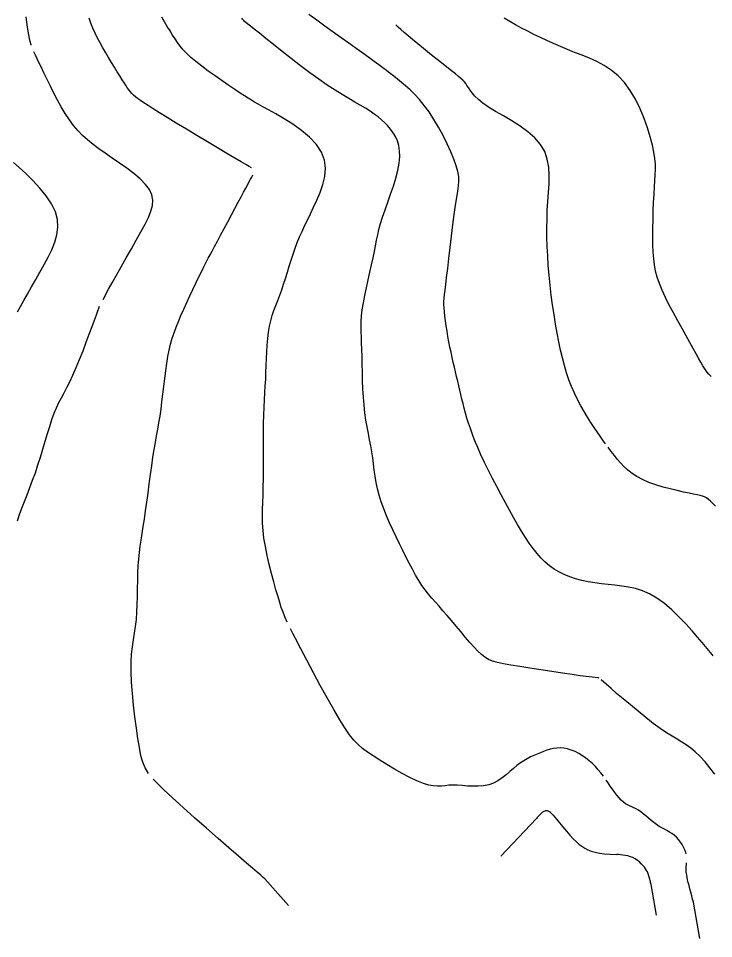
# Model space of a CAD drawing. Header units: millimetres. Extents: x 2235526 to 2245569, y 371981 to 382303.
# Drawn here: x 2243187.7 to 2243367.3, y 378896.5 to 379134.2 of the extents above; entities that cross this region are included whole.
import ezdxf

# ---------------------------------------------------------------- set-up
doc = ezdxf.new("R2010")
doc.units = ezdxf.units.MM
doc.linetypes.add('CONTI', pattern=[0])
for name, color, linetype, transparency in [('153', 10, 'CONTI', 0.7), ('155', 10, 'CONTI', 0.7), ('157', 10, 'CONTI', 0.7), ('159', 10, 'CONTI', 0.7), ('161', 10, 'CONTI', 0.7), ('163', 10, 'CONTI', 0.7), ('165', 10, 'CONTI', 0.7), ('167', 10, 'CONTI', 0.7)]:
    doc.layers.add(name, color=color, linetype=linetype, transparency=transparency)

msp = doc.modelspace()

# ---------------------------------------------------------------- linework, layer by layer
at = {"layer": '153', "elevation": 153}
msp.add_lwpolyline([(2243187.48, 379058.42), (2243188.22, 379059.77), (2243189.09, 379061.31), (2243190.05, 379063.01), (2243191.08, 379064.82), (2243192.16, 379066.72), (2243193.25, 379068.66), (2243194.34, 379070.61), (2243195.39, 379072.55), (2243196.33, 379074.46), (2243197.11, 379076.38), (2243197.66, 379078.3), (2243197.91, 379080.24), (2243197.8, 379082.22), (2243197.25, 379084.23), (2243196.24, 379086.3), (2243194.86, 379088.37), (2243193.21, 379090.39), (2243191.43, 379092.32), (2243189.63, 379094.1), (2243187.93, 379095.68), (2243186.45, 379097.01)], dxfattribs=at)
at = {"layer": '155', "elevation": 155}
for points in [[(2243191.01, 379127.29), (2243191, 379127.34), (2243190.98, 379127.4), (2243190.75, 379128.2), (2243190.55, 379129.04), (2243190.39, 379129.92), (2243190.23, 379130.89), (2243190.07, 379131.97), (2243189.89, 379133.19), (2243189.69, 379134.57)], [(2243209.57, 379061.63), (2243211.01, 379064.25), (2243211.93, 379065.89), (2243213.04, 379067.84), (2243214.26, 379070.01), (2243215.56, 379072.32), (2243216.88, 379074.66), (2243218.16, 379076.95), (2243219.35, 379079.11), (2243220.41, 379081.05), (2243221.29, 379082.8), (2243221.95, 379084.4), (2243222.35, 379085.88), (2243222.45, 379087.27), (2243222.2, 379088.62), (2243221.57, 379089.97), (2243220.54, 379091.33), (2243219.16, 379092.72), (2243217.54, 379094.1), (2243215.74, 379095.47), (2243213.85, 379096.81), (2243211.96, 379098.11), (2243210.15, 379099.35), (2243208.49, 379100.52), (2243206.98, 379101.66), (2243205.59, 379102.79), (2243204.3, 379103.96), (2243203.1, 379105.19), (2243201.96, 379106.53), (2243200.86, 379108), (2243199.79, 379109.64), (2243198.74, 379111.39), (2243197.74, 379113.21), (2243196.78, 379115.05), (2243195.88, 379116.86), (2243195.05, 379118.57), (2243194.29, 379120.15), (2243193.63, 379121.48), (2243193.05, 379122.66), (2243192.54, 379123.71), (2243192.09, 379124.66), (2243191.69, 379125.53)], [(2243187.48, 379004.45), (2243188.01, 379006.02), (2243188.61, 379007.66), (2243189.26, 379009.38), (2243189.94, 379011.16), (2243190.65, 379013.01), (2243191.37, 379014.91), (2243192.08, 379016.86), (2243192.76, 379018.87), (2243193.41, 379020.9), (2243194.03, 379022.95), (2243194.63, 379024.97), (2243195.21, 379026.94), (2243195.78, 379028.82), (2243196.36, 379030.58), (2243196.95, 379032.19), (2243197.55, 379033.63), (2243198.18, 379034.95), (2243198.83, 379036.22), (2243199.51, 379037.5), (2243200.24, 379038.86), (2243201, 379040.35), (2243201.8, 379042.05), (2243202.65, 379044), (2243203.52, 379046.13), (2243204.39, 379048.34), (2243205.23, 379050.55), (2243206.02, 379052.67), (2243206.73, 379054.61), (2243207.33, 379056.26), (2243207.84, 379057.63), (2243208.21, 379058.65), (2243208.49, 379059.38), (2243208.68, 379059.87)]]:
    msp.add_lwpolyline(points, dxfattribs=at)
at = {"layer": '157', "elevation": 157}
for points in [[(2243247.9, 379095.58), (2243247.31, 379095.94), (2243246.45, 379096.46), (2243245.24, 379097.17), (2243243.64, 379098.12), (2243241.59, 379099.33), (2243239.18, 379100.76), (2243236.55, 379102.33), (2243233.81, 379103.96), (2243231.09, 379105.59), (2243228.5, 379107.15), (2243226.17, 379108.56), (2243224.18, 379109.78), (2243222.54, 379110.81), (2243221.19, 379111.67), (2243220.09, 379112.4), (2243219.21, 379113.01), (2243218.5, 379113.53), (2243217.92, 379113.98), (2243217.44, 379114.4), (2243217.03, 379114.8), (2243216.66, 379115.21), (2243216.3, 379115.66), (2243215.93, 379116.17), (2243215.53, 379116.78), (2243215.07, 379117.5), (2243214.53, 379118.37), (2243213.91, 379119.35), (2243213.24, 379120.43), (2243212.52, 379121.6), (2243211.78, 379122.82), (2243211.02, 379124.07), (2243210.27, 379125.34), (2243209.53, 379126.61), (2243208.81, 379127.87), (2243208.13, 379129.13), (2243207.5, 379130.39), (2243206.92, 379131.67), (2243206.41, 379132.95), (2243205.97, 379134.26)], [(2243221.28, 378939.2), (2243220.41, 378940.61), (2243219.81, 378942.08), (2243219.37, 378943.77), (2243218.98, 378945.84), (2243218.6, 378948.18), (2243218.2, 378950.86), (2243217.81, 378953.76), (2243217.44, 378956.79), (2243217.14, 378959.82), (2243216.92, 378962.75), (2243216.82, 378965.45), (2243216.84, 378967.85), (2243216.96, 378969.99), (2243217.17, 378971.92), (2243217.42, 378973.72), (2243217.69, 378975.44), (2243217.95, 378977.17), (2243218.17, 378978.96), (2243218.32, 378980.86), (2243218.41, 378982.85), (2243218.47, 378984.89), (2243218.51, 378986.95), (2243218.55, 378988.99), (2243218.6, 378990.96), (2243218.68, 378992.83), (2243218.81, 378994.58), (2243218.98, 378996.23), (2243219.18, 378997.85), (2243219.42, 378999.47), (2243219.69, 379001.15), (2243219.97, 379002.93), (2243220.26, 379004.86), (2243220.57, 379006.99), (2243220.88, 379009.25), (2243221.19, 379011.61), (2243221.51, 379014), (2243221.83, 379016.38), (2243222.15, 379018.67), (2243222.47, 379020.83), (2243222.79, 379022.82), (2243223.1, 379024.66), (2243223.41, 379026.41), (2243223.72, 379028.1), (2243224.01, 379029.77), (2243224.29, 379031.48), (2243224.55, 379033.26), (2243224.8, 379035.15), (2243225.03, 379037.11), (2243225.27, 379039.13), (2243225.51, 379041.15), (2243225.76, 379043.13), (2243226.03, 379045.05), (2243226.33, 379046.85), (2243226.66, 379048.52), (2243227.03, 379050.08), (2243227.45, 379051.57), (2243227.92, 379053.01), (2243228.45, 379054.46), (2243229.04, 379055.93), (2243229.69, 379057.48), (2243230.41, 379059.12), (2243231.19, 379060.82), (2243231.98, 379062.53), (2243232.77, 379064.21), (2243233.54, 379065.8), (2243234.25, 379067.27), (2243234.88, 379068.56), (2243235.42, 379069.65), (2243235.89, 379070.58), (2243236.32, 379071.42), (2243236.75, 379072.24), (2243237.21, 379073.11), (2243237.74, 379074.09), (2243238.36, 379075.26), (2243239.11, 379076.65), (2243239.95, 379078.22), (2243240.86, 379079.92), (2243241.8, 379081.67), (2243242.74, 379083.43), (2243243.65, 379085.12), (2243244.49, 379086.69), (2243245.24, 379088.08), (2243245.89, 379089.3), (2243246.46, 379090.35), (2243246.95, 379091.26), (2243247.36, 379092.03), (2243247.71, 379092.68), (2243247.99, 379093.22), (2243248.16, 379093.54), (2243248.3, 379093.82)], [(2243257.49, 378905.07), (2243251.4, 378911.95), (2243250.95, 378912.33), (2243250.3, 378912.87), (2243249.4, 378913.64), (2243248.19, 378914.68), (2243246.6, 378916.04), (2243244.58, 378917.78), (2243242.11, 378919.93), (2243239.29, 378922.38), (2243236.27, 378925.01), (2243233.2, 378927.72), (2243230.23, 378930.37), (2243227.51, 378932.84), (2243225.17, 378935.02), (2243223.7, 378936.46), (2243222.51, 378937.7)], [(2243325.84, 378928.43), (2243325.72, 378928.56), (2243325.61, 378928.69), (2243325.38, 378928.91), (2243325.17, 378929.09), (2243324.97, 378929.24), (2243324.77, 378929.35), (2243324.59, 378929.44), (2243324.4, 378929.49), (2243324.22, 378929.52), (2243324.05, 378929.53), (2243323.87, 378929.51), (2243323.69, 378929.46), (2243323.5, 378929.38), (2243323.3, 378929.28), (2243323.1, 378929.14), (2243322.89, 378928.96), (2243322.66, 378928.75), (2243322.42, 378928.52), (2243322.19, 378928.27), (2243321.96, 378928.03), (2243321.75, 378927.79), (2243321.57, 378927.58), (2243312.39, 378917.83)], [(2243350.84, 378911.87), (2243350.23, 378913.75), (2243350.02, 378914.13), (2243349.75, 378914.55), (2243349.44, 378914.97), (2243349.08, 378915.42), (2243348.66, 378915.87), (2243348.18, 378916.31), (2243347.66, 378916.73), (2243347.09, 378917.11), (2243346.48, 378917.43), (2243345.84, 378917.68), (2243345.17, 378917.87), (2243344.51, 378918.01), (2243343.88, 378918.11), (2243343.29, 378918.17), (2243342.76, 378918.21), (2243342.33, 378918.23)], [(2243352.55, 378902.61), (2243351.19, 378910.51), (2243351.13, 378910.74), (2243351.07, 378910.99), (2243350.99, 378911.27), (2243350.92, 378911.57), (2243350.84, 378911.87)]]:
    msp.add_lwpolyline(points, dxfattribs=at)
at = {"layer": '157'}
msp.add_lwpolyline([(2243325.84, 378928.43), (2243327.15, 378926.84), (2243328.29, 378925.45), (2243329.3, 378924.24), (2243330.21, 378923.21), (2243331.03, 378922.32), (2243331.8, 378921.56), (2243332.53, 378920.92), (2243333.27, 378920.36), (2243334.03, 378919.88), (2243334.85, 378919.48), (2243335.74, 378919.13), (2243336.73, 378918.85), (2243337.86, 378918.62), (2243339.16, 378918.45), (2243340.64, 378918.32), (2243342.33, 378918.23)], dxfattribs=at)
at = {"layer": '159', "elevation": 159}
for points in [[(2243257.18, 378978.28), (2243256.57, 378979.64), (2243256.07, 378980.87), (2243255.63, 378982.08), (2243255.22, 378983.36), (2243254.78, 378984.81), (2243254.25, 378986.62), (2243253.68, 378988.65), (2243253.09, 378990.86), (2243252.51, 378993.16), (2243251.97, 378995.49), (2243251.51, 378997.78), (2243251.15, 378999.95), (2243250.92, 379001.95), (2243250.79, 379003.82), (2243250.75, 379005.62), (2243250.78, 379007.39), (2243250.84, 379009.19), (2243250.91, 379011.07), (2243250.98, 379013.09), (2243251.02, 379015.27), (2243251.03, 379017.6), (2243251.03, 379020.02), (2243251.03, 379022.48), (2243251.02, 379024.93), (2243251.03, 379027.32), (2243251.06, 379029.6), (2243251.11, 379031.74), (2243251.19, 379033.75), (2243251.28, 379035.65), (2243251.38, 379037.47), (2243251.49, 379039.24), (2243251.59, 379040.99), (2243251.67, 379042.74), (2243251.75, 379044.51), (2243251.82, 379046.29), (2243251.9, 379048.06), (2243252, 379049.81), (2243252.14, 379051.51), (2243252.33, 379053.13), (2243252.59, 379054.67), (2243252.91, 379056.11), (2243253.3, 379057.48), (2243253.74, 379058.78), (2243254.22, 379060.07), (2243254.72, 379061.36), (2243255.24, 379062.68), (2243255.74, 379064.06), (2243256.24, 379065.52), (2243256.72, 379067.04), (2243257.2, 379068.61), (2243257.68, 379070.19), (2243258.17, 379071.78), (2243258.67, 379073.34), (2243259.2, 379074.86), (2243259.76, 379076.32), (2243260.35, 379077.74), (2243260.98, 379079.16), (2243261.65, 379080.6), (2243262.37, 379082.1), (2243263.14, 379083.69), (2243263.96, 379085.4), (2243264.83, 379087.25), (2243265.67, 379089.21), (2243266.38, 379091.26), (2243266.86, 379093.36), (2243267.03, 379095.48), (2243266.78, 379097.59), (2243266.03, 379099.64), (2243264.71, 379101.62), (2243262.94, 379103.49), (2243260.85, 379105.24), (2243258.6, 379106.85), (2243256.34, 379108.28), (2243254.2, 379109.53), (2243252.33, 379110.57), (2243250.85, 379111.39), (2243249.68, 379112.05), (2243248.73, 379112.59), (2243247.89, 379113.09), (2243247.06, 379113.6), (2243246.14, 379114.19), (2243245.03, 379114.92), (2243243.65, 379115.83), (2243242.06, 379116.89), (2243240.32, 379118.07), (2243238.52, 379119.32), (2243236.74, 379120.59), (2243235.06, 379121.84), (2243233.54, 379123.03), (2243232.26, 379124.12), (2243231.19, 379125.13), (2243230.28, 379126.09), (2243229.51, 379127.02), (2243228.82, 379127.94), (2243228.17, 379128.89), (2243227.54, 379129.89), (2243226.87, 379130.96), (2243226.18, 379132.1), (2243225.46, 379133.3), (2243224.74, 379134.55)], [(2243338.85, 378938.46), (2243338.2, 378939.31), (2243337.51, 378940.14), (2243336.79, 378940.95), (2243336.03, 378941.72), (2243335.21, 378942.46), (2243334.35, 378943.14), (2243333.44, 378943.77), (2243332.5, 378944.33), (2243331.54, 378944.81), (2243330.57, 378945.21), (2243329.61, 378945.5), (2243328.66, 378945.69), (2243327.74, 378945.76), (2243326.84, 378945.73), (2243325.96, 378945.6), (2243325.1, 378945.41), (2243324.25, 378945.15), (2243323.41, 378944.85), (2243322.57, 378944.53), (2243321.73, 378944.19), (2243320.88, 378943.83), (2243320.03, 378943.43), (2243319.17, 378942.98), (2243318.3, 378942.47), (2243317.42, 378941.89), (2243316.53, 378941.22), (2243315.62, 378940.46), (2243314.69, 378939.64), (2243313.71, 378938.81), (2243312.69, 378938.01), (2243311.61, 378937.29), (2243310.46, 378936.68), (2243309.23, 378936.22), (2243307.91, 378935.96), (2243306.54, 378935.85), (2243305.14, 378935.86), (2243303.74, 378935.93), (2243302.39, 378936.04), (2243301.11, 378936.13), (2243299.94, 378936.17), (2243298.89, 378936.11), (2243297.93, 378936.01), (2243296.99, 378935.92), (2243296.02, 378935.87), (2243294.95, 378935.94), (2243293.75, 378936.16), (2243292.33, 378936.59), (2243290.68, 378937.27), (2243288.84, 378938.15), (2243286.88, 378939.19), (2243284.88, 378940.32), (2243282.92, 378941.49), (2243281.05, 378942.64), (2243279.37, 378943.72), (2243277.92, 378944.7), (2243276.65, 378945.65), (2243275.5, 378946.65), (2243274.4, 378947.8), (2243273.28, 378949.19), (2243272.08, 378950.92), (2243270.72, 378953.06), (2243269.17, 378955.69), (2243267.47, 378958.68), (2243265.69, 378961.9), (2243263.91, 378965.19), (2243262.2, 378968.4), (2243260.64, 378971.4), (2243259.28, 378974.02), (2243258.61, 378975.35), (2243258.02, 378976.52)], [(2243360.21, 378918.38), (2243360.12, 378918.75), (2243359.89, 378919.43), (2243359.58, 378920.12), (2243359.2, 378920.8), (2243358.76, 378921.47), (2243358.27, 378922.1), (2243357.74, 378922.68), (2243357.16, 378923.2), (2243356.56, 378923.65), (2243355.93, 378924.04), (2243355.28, 378924.41), (2243354.62, 378924.76), (2243353.94, 378925.12), (2243353.25, 378925.51), (2243352.56, 378925.96), (2243351.87, 378926.47), (2243351.18, 378927.03), (2243350.5, 378927.62), (2243349.83, 378928.2), (2243349.17, 378928.76), (2243348.53, 378929.27), (2243347.91, 378929.71), (2243347.31, 378930.05), (2243346.74, 378930.32), (2243346.18, 378930.56), (2243345.63, 378930.79), (2243345.09, 378931.04), (2243344.55, 378931.35), (2243344.01, 378931.75), (2243343.47, 378932.25), (2243342.92, 378932.85), (2243342.37, 378933.53), (2243341.81, 378934.28), (2243341.23, 378935.09), (2243340.65, 378935.92), (2243340.06, 378936.78), (2243339.83, 378937.11), (2243339.59, 378937.45)], [(2243363.8, 378896.52), (2243362.1, 378905.96), (2243361.9, 378906.73), (2243361.68, 378907.58), (2243361.44, 378908.48), (2243361.21, 378909.38), (2243360.99, 378910.25), (2243360.8, 378911.04), (2243360.63, 378911.74), (2243360.49, 378912.34), (2243360.38, 378912.87), (2243360.31, 378913.35), (2243360.26, 378913.8), (2243360.24, 378914.25), (2243360.25, 378914.7), (2243360.27, 378915.13), (2243360.31, 378915.58), (2243360.34, 378916.05)]]:
    msp.add_lwpolyline(points, dxfattribs=at)
at = {"layer": '161', "elevation": 161}
for points in [[(2243337.77, 378963.79), (2243337.54, 378963.86), (2243332.86, 378964.41), (2243330.75, 378964.71), (2243328.26, 378965.07), (2243325.53, 378965.47), (2243322.69, 378965.9), (2243319.89, 378966.34), (2243317.26, 378966.76), (2243314.94, 378967.15), (2243313.03, 378967.5), (2243311.49, 378967.84), (2243310.22, 378968.21), (2243309.17, 378968.65), (2243308.24, 378969.19), (2243307.36, 378969.87), (2243306.44, 378970.73), (2243305.43, 378971.8), (2243304.33, 378973.03), (2243303.17, 378974.39), (2243301.98, 378975.81), (2243300.78, 378977.26), (2243299.6, 378978.67), (2243298.47, 378980), (2243297.4, 378981.22), (2243296.4, 378982.35), (2243295.44, 378983.41), (2243294.54, 378984.45), (2243293.66, 378985.5), (2243292.81, 378986.59), (2243291.97, 378987.76), (2243291.14, 378989.04), (2243290.32, 378990.43), (2243289.49, 378991.9), (2243288.66, 378993.46), (2243287.83, 378995.09), (2243286.99, 378996.78), (2243286.14, 378998.51), (2243285.29, 379000.29), (2243284.44, 379002.09), (2243283.61, 379003.9), (2243282.83, 379005.72), (2243282.11, 379007.52), (2243281.47, 379009.29), (2243280.93, 379011.03), (2243280.49, 379012.71), (2243280.15, 379014.36), (2243279.88, 379015.97), (2243279.65, 379017.55), (2243279.45, 379019.12), (2243279.24, 379020.67), (2243279.01, 379022.23), (2243278.74, 379023.79), (2243278.44, 379025.38), (2243278.12, 379027.01), (2243277.8, 379028.69), (2243277.5, 379030.46), (2243277.23, 379032.31), (2243277, 379034.27), (2243276.83, 379036.34), (2243276.71, 379038.5), (2243276.62, 379040.68), (2243276.57, 379042.84), (2243276.52, 379044.93), (2243276.49, 379046.91), (2243276.44, 379048.73), (2243276.37, 379050.35), (2243276.31, 379051.82), (2243276.26, 379053.2), (2243276.24, 379054.54), (2243276.27, 379055.9), (2243276.37, 379057.35), (2243276.56, 379058.93), (2243276.84, 379060.7), (2243277.21, 379062.61), (2243277.62, 379064.6), (2243278.07, 379066.63), (2243278.53, 379068.64), (2243278.96, 379070.57), (2243279.35, 379072.36), (2243279.68, 379073.99), (2243279.97, 379075.48), (2243280.25, 379076.89), (2243280.54, 379078.28), (2243280.87, 379079.71), (2243281.29, 379081.22), (2243281.8, 379082.88), (2243282.43, 379084.72), (2243283.14, 379086.7), (2243283.88, 379088.77), (2243284.6, 379090.88), (2243285.24, 379092.96), (2243285.77, 379094.95), (2243286.12, 379096.81), (2243286.27, 379098.49), (2243286.21, 379099.99), (2243285.99, 379101.34), (2243285.62, 379102.55), (2243285.12, 379103.65), (2243284.53, 379104.64), (2243283.87, 379105.56), (2243283.16, 379106.42), (2243282.39, 379107.23), (2243281.55, 379108), (2243280.64, 379108.75), (2243279.65, 379109.49), (2243278.56, 379110.23), (2243277.36, 379110.98), (2243276.05, 379111.77), (2243274.62, 379112.6), (2243273.06, 379113.51), (2243271.36, 379114.52), (2243269.52, 379115.67), (2243267.52, 379116.97), (2243265.35, 379118.46), (2243263.03, 379120.14), (2243260.62, 379121.95), (2243258.19, 379123.82), (2243255.84, 379125.68), (2243253.63, 379127.44), (2243251.64, 379129.03), (2243249.97, 379130.37), (2243248.66, 379131.42), (2243247.68, 379132.19), (2243246.97, 379132.74), (2243246.49, 379133.13), (2243246.16, 379133.4), (2243245.94, 379133.61), (2243245.77, 379133.8), (2243245.6, 379134.01), (2243245.42, 379134.28)], [(2243367.66, 378938.97), (2243366.4, 378940.61), (2243365.12, 378942.14), (2243363.84, 378943.53), (2243362.6, 378944.74), (2243361.43, 378945.73), (2243360.28, 378946.56), (2243359.12, 378947.3), (2243357.91, 378948.03), (2243356.61, 378948.8), (2243355.17, 378949.7), (2243353.56, 378950.78), (2243351.75, 378952.11), (2243349.81, 378953.62), (2243347.81, 378955.23), (2243345.83, 378956.86), (2243343.96, 378958.43), (2243342.28, 378959.87), (2243340.86, 378961.09), (2243338.3, 378963.33)]]:
    msp.add_lwpolyline(points, dxfattribs=at)
at = {"layer": '163', "elevation": 163}
msp.add_lwpolyline([(2243367.25, 378969.57), (2243366.97, 378969.87), (2243364.36, 378972.96), (2243363.18, 378974.36), (2243361.76, 378976.01), (2243360.14, 378977.8), (2243358.38, 378979.64), (2243356.52, 378981.43), (2243354.61, 378983.08), (2243352.69, 378984.48), (2243350.81, 378985.57), (2243348.97, 378986.37), (2243347.15, 378986.94), (2243345.37, 378987.32), (2243343.6, 378987.59), (2243341.84, 378987.78), (2243340.09, 378987.95), (2243338.35, 378988.15), (2243336.63, 378988.4), (2243334.93, 378988.7), (2243333.28, 378989.05), (2243331.68, 378989.48), (2243330.16, 378989.97), (2243328.72, 378990.54), (2243327.38, 378991.21), (2243326.13, 378991.96), (2243324.95, 378992.81), (2243323.83, 378993.76), (2243322.76, 378994.81), (2243321.73, 378995.98), (2243320.71, 378997.25), (2243319.71, 378998.64), (2243318.7, 379000.14), (2243317.7, 379001.74), (2243316.68, 379003.45), (2243315.65, 379005.25), (2243314.61, 379007.14), (2243313.53, 379009.11), (2243312.44, 379011.16), (2243311.33, 379013.25), (2243310.23, 379015.36), (2243309.17, 379017.46), (2243308.16, 379019.51), (2243307.23, 379021.49), (2243306.39, 379023.36), (2243305.66, 379025.1), (2243305.03, 379026.72), (2243304.49, 379028.23), (2243304.02, 379029.64), (2243303.61, 379030.98), (2243303.25, 379032.26), (2243302.92, 379033.49), (2243302.62, 379034.69), (2243302.32, 379035.87), (2243302.04, 379037.02), (2243301.76, 379038.17), (2243301.49, 379039.33), (2243301.22, 379040.49), (2243300.94, 379041.67), (2243300.65, 379042.87), (2243300.37, 379044.1), (2243300.07, 379045.36), (2243299.79, 379046.64), (2243299.5, 379047.95), (2243299.22, 379049.29), (2243298.95, 379050.65), (2243298.7, 379052.03), (2243298.46, 379053.41), (2243298.24, 379054.77), (2243298.05, 379056.08), (2243297.89, 379057.31), (2243297.76, 379058.43), (2243297.68, 379059.43), (2243297.64, 379060.29), (2243297.65, 379061.09), (2243297.7, 379061.91), (2243297.79, 379062.85), (2243297.93, 379064), (2243298.12, 379065.45), (2243298.35, 379067.29), (2243298.63, 379069.58), (2243298.94, 379072.21), (2243299.27, 379075.06), (2243299.62, 379077.99), (2243299.98, 379080.87), (2243300.33, 379083.56), (2243300.67, 379085.94), (2243300.99, 379087.91), (2243301.25, 379089.53), (2243301.43, 379090.91), (2243301.51, 379092.15), (2243301.46, 379093.36), (2243301.25, 379094.64), (2243300.85, 379096.1), (2243300.24, 379097.82), (2243299.46, 379099.74), (2243298.51, 379101.8), (2243297.45, 379103.94), (2243296.29, 379106.06), (2243295.07, 379108.12), (2243293.82, 379110.02), (2243292.57, 379111.72), (2243291.32, 379113.22), (2243290.1, 379114.54), (2243288.91, 379115.71), (2243287.76, 379116.75), (2243286.67, 379117.67), (2243285.64, 379118.51), (2243284.69, 379119.27), (2243283.77, 379119.99), (2243282.84, 379120.71), (2243281.87, 379121.45), (2243280.81, 379122.23), (2243279.62, 379123.1), (2243278.26, 379124.08), (2243276.71, 379125.2), (2243274.97, 379126.43), (2243273.09, 379127.77), (2243271.1, 379129.18), (2243269.03, 379130.66), (2243266.92, 379132.17), (2243264.81, 379133.71), (2243262.71, 379135.24)], dxfattribs=at)
at = {"layer": '165', "elevation": 165}
for points in [[(2243339.42, 379024.29), (2243338.71, 379025.28), (2243337.99, 379026.32), (2243337.25, 379027.41), (2243336.47, 379028.57), (2243335.64, 379029.86), (2243334.78, 379031.22), (2243333.91, 379032.66), (2243333.04, 379034.17), (2243332.2, 379035.75), (2243331.4, 379037.4), (2243330.65, 379039.09), (2243329.96, 379040.85), (2243329.34, 379042.66), (2243328.78, 379044.54), (2243328.26, 379046.49), (2243327.78, 379048.54), (2243327.33, 379050.67), (2243326.9, 379052.91), (2243326.49, 379055.26), (2243326.1, 379057.69), (2243325.74, 379060.19), (2243325.4, 379062.73), (2243325.1, 379065.29), (2243324.84, 379067.84), (2243324.62, 379070.36), (2243324.46, 379072.83), (2243324.34, 379075.26), (2243324.28, 379077.65), (2243324.26, 379080), (2243324.29, 379082.32), (2243324.37, 379084.63), (2243324.5, 379086.91), (2243324.67, 379089.19), (2243324.81, 379091.44), (2243324.85, 379093.65), (2243324.73, 379095.79), (2243324.36, 379097.85), (2243323.69, 379099.81), (2243322.64, 379101.65), (2243321.16, 379103.35), (2243319.35, 379104.94), (2243317.31, 379106.4), (2243315.16, 379107.75), (2243313.02, 379109.01), (2243310.99, 379110.18), (2243309.2, 379111.28), (2243307.73, 379112.3), (2243306.56, 379113.25), (2243305.64, 379114.13), (2243304.94, 379114.94), (2243304.39, 379115.66), (2243303.97, 379116.31), (2243303.61, 379116.87), (2243303.28, 379117.36), (2243302.93, 379117.8), (2243302.53, 379118.23), (2243302.04, 379118.69), (2243301.43, 379119.21), (2243300.64, 379119.85), (2243299.65, 379120.63), (2243298.44, 379121.59), (2243297.04, 379122.69), (2243295.53, 379123.88), (2243293.95, 379125.12), (2243292.39, 379126.38), (2243290.88, 379127.59), (2243289.5, 379128.72), (2243288.37, 379129.68), (2243287.39, 379130.54), (2243286.54, 379131.29), (2243285.82, 379131.94), (2243285.2, 379132.51)], [(2243367.79, 379008.19), (2243367.13, 379008.89), (2243366.53, 379009.48), (2243365.99, 379009.96), (2243365.49, 379010.33), (2243365, 379010.6), (2243364.47, 379010.81), (2243363.85, 379010.99), (2243363.09, 379011.16), (2243362.15, 379011.34), (2243360.98, 379011.57), (2243359.54, 379011.86), (2243357.9, 379012.22), (2243356.12, 379012.66), (2243354.27, 379013.16), (2243352.41, 379013.72), (2243350.63, 379014.36), (2243348.98, 379015.07), (2243347.53, 379015.84), (2243346.25, 379016.66), (2243345.14, 379017.54), (2243344.15, 379018.45), (2243343.26, 379019.38), (2243342.45, 379020.33), (2243341.69, 379021.29), (2243340.86, 379022.35), (2243340.05, 379023.43)]]:
    msp.add_lwpolyline(points, dxfattribs=at)
at = {"layer": '167', "elevation": 167}
msp.add_lwpolyline([(2243366.68, 379041.68), (2243366.12, 379042.29), (2243365.59, 379042.94), (2243365.08, 379043.66), (2243364.57, 379044.46), (2243364.03, 379045.37), (2243363.45, 379046.4), (2243362.79, 379047.59), (2243362.05, 379048.94), (2243361.2, 379050.48), (2243360.23, 379052.21), (2243359.17, 379054.09), (2243358.06, 379056.08), (2243356.95, 379058.12), (2243355.89, 379060.16), (2243354.9, 379062.14), (2243354.04, 379064.02), (2243353.34, 379065.75), (2243352.78, 379067.38), (2243352.36, 379068.95), (2243352.06, 379070.52), (2243351.85, 379072.13), (2243351.72, 379073.85), (2243351.65, 379075.71), (2243351.62, 379077.76), (2243351.64, 379079.95), (2243351.68, 379082.2), (2243351.75, 379084.47), (2243351.84, 379086.67), (2243351.95, 379088.76), (2243352.07, 379090.65), (2243352.18, 379092.31), (2243352.27, 379093.8), (2243352.32, 379095.2), (2243352.29, 379096.58), (2243352.17, 379098.04), (2243351.93, 379099.64), (2243351.54, 379101.47), (2243350.98, 379103.59), (2243350.26, 379105.92), (2243349.37, 379108.38), (2243348.32, 379110.88), (2243347.12, 379113.31), (2243345.77, 379115.6), (2243344.28, 379117.64), (2243342.65, 379119.36), (2243340.9, 379120.8), (2243339.07, 379122), (2243337.18, 379123.02), (2243335.26, 379123.89), (2243333.33, 379124.68), (2243331.43, 379125.43), (2243329.57, 379126.18), (2243327.75, 379126.93), (2243325.98, 379127.7), (2243324.25, 379128.48), (2243322.57, 379129.27), (2243320.92, 379130.07), (2243319.3, 379130.88), (2243317.72, 379131.7), (2243316.18, 379132.53), (2243314.68, 379133.38), (2243313.23, 379134.22)], dxfattribs=at)

doc.saveas('drawing.dxf')
